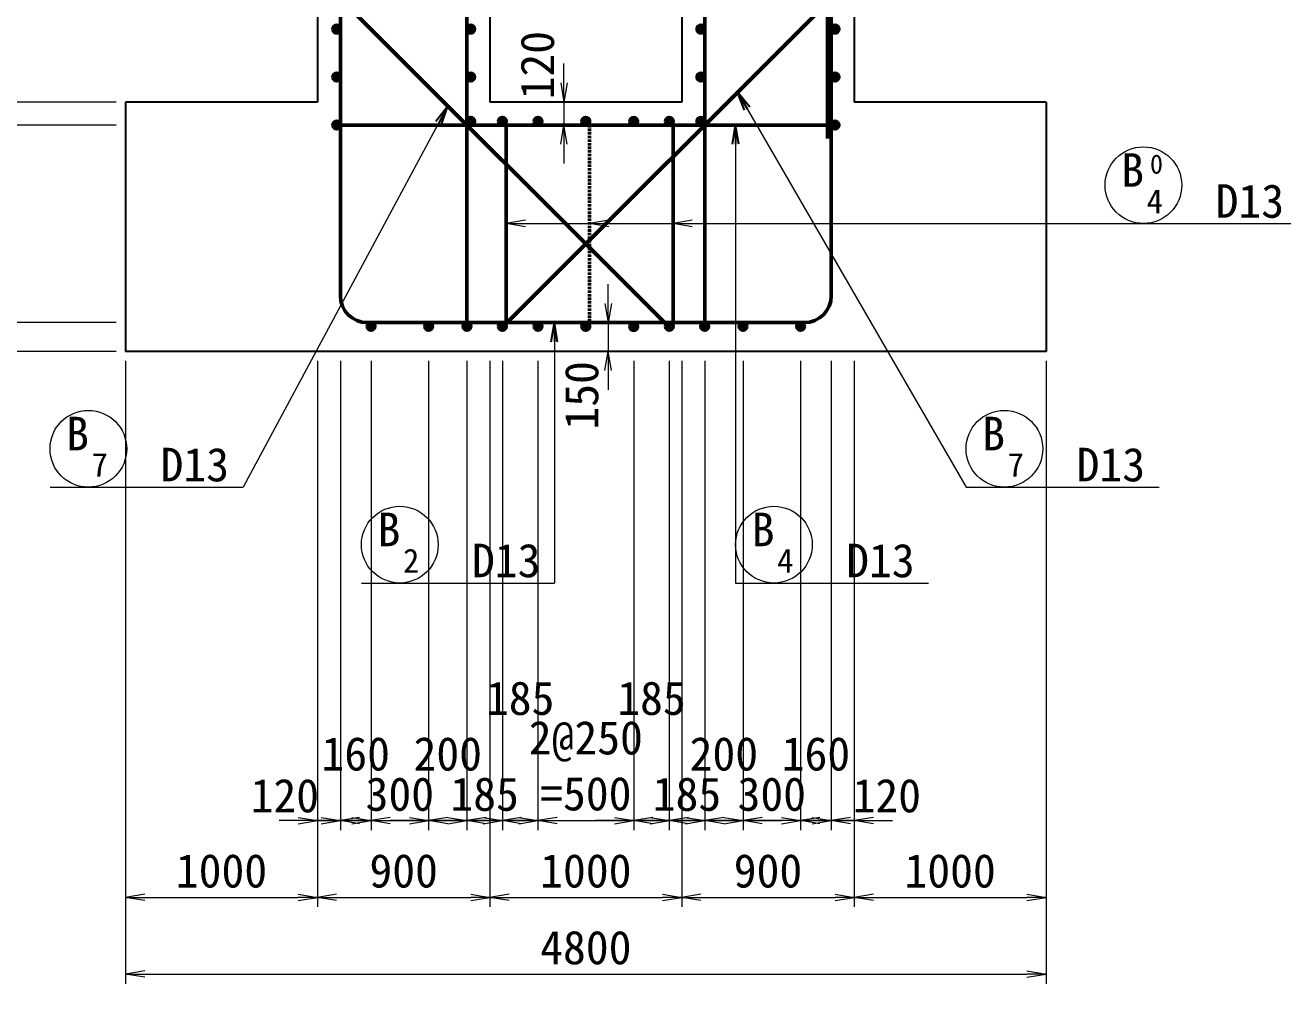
# Model space of a CAD drawing. Header units: millimetres. Extents: x 169470 to 758170, y -17820 to 11880.
# Drawn here: x 174920 to 181519, y -4001 to 996 of the extents above; entities that cross this region are included whole.
import ezdxf
from ezdxf.enums import TextEntityAlignment as Align

# ---------------------------------------------------------------- set-up
doc = ezdxf.new("R2010")
doc.units = ezdxf.units.MM
doc.header["$LTSCALE"] = 50
doc.header["$PDSIZE"] = 300
doc.linetypes.add('DASHED2', pattern=[0.375, 0.25, -0.125])
doc.layers.get('Defpoints').update_dxf_attribs({"color": 151})
for name, color, linetype, lineweight in [('D-STR', 1, 'Continuous', 25), ('D-STR-DIM', 7, 'Continuous', 13), ('D-STR-HTXT', 7, 'Continuous', 13), ('D-STR-STR1', 2, 'Continuous', 50), ('D-STR-STR2', 6, 'Continuous', 50), ('D-STR-STR3', 4, 'Continuous', 50), ('D-STR-STR4', 1, 'Continuous', 50), ('D-STR-TXT', 7, 'Continuous', 13)]:
    doc.layers.add(name, color=color, linetype=linetype, lineweight=lineweight)
doc.styles.add('YOKO_GOTHIC', font='MS Gothic.ttf')
doc.dimstyles.new('S50', dxfattribs={"dimscale": 50, "dimtxt": 3.5, "dimasz": 2, "dimexe": 1, "dimexo": 1, "dimgap": 1, "dimtad": 1, "dimdec": 0, "dimzin": 1, "dimdsep": 46, "dimtxsty": 'YOKO_GOTHIC', "dimblk": 'OPEN', "dimcen": 0, "dimclrd": 256, "dimclre": 256, "dimclrt": 256, "dimaunit": 1, "dimadec": 3, "dimazin": 0, "dimtfac": 1, "dimtdec": 0, "dimtix": 1, "dimtmove": 2, "dimatfit": 3, "dimldrblk": 'OPEN', "dimfxl": 1, "dimlwd": -1, "dimlwe": -1, "dimarcsym": 2})

# ---------------------------------------------------------------- blocks, each defined once
blk = doc.blocks.new('0930-1')
at = {"layer": 'D-STR-STR2'}
for radius in [20, 10]:
    blk.add_circle((1654010.5, -311924.3), radius, dxfattribs=at)
blk = doc.blocks.new('_Open')
at = {"color": 0, "linetype": 'ByBlock', "lineweight": -2}
for p, q in [((-1, 0.167), (0, 0)), ((-1, -0.167), (0, 0)), ((0, 0), (-1, 0))]:
    blk.add_line(p, q, dxfattribs=at)
blk = doc.blocks.new('*D3809')
at = {"layer": 'D-STR-DIM', "transparency": 16777216}
for p, q in [((176393.2, 3196.1), (172593.2, 3196.1)), ((172643.2, 3096.1), (172643.2, -603.9)), ((175393.2, -703.9), (172593.2, -703.9))]:
    blk.add_line(p, q, dxfattribs=at)
at = {"layer": 'Defpoints', "color": 0, "transparency": 16777216}
for p in [(176443.2, 3196.1), (172643.2, -703.9), (175443.2, -703.9)]:
    blk.add_point(p, dxfattribs=at)
at = {"layer": 'D-STR-DIM', "transparency": 16777216, "xscale": 100, "yscale": 100, "zscale": 100}
for p, rotation in [((172643.2, 3196.1), 90), ((172643.2, -703.9), 270)]:
    blk.add_blockref('_Open', p, dxfattribs=dict(at, rotation=rotation))
at = {"layer": 'D-STR-DIM', "transparency": 16777216, "insert": (172505.7, 1246.1), "char_height": 175, "attachment_point": 5, "rotation": 90, "style": 'YOKO_GOTHIC'}
blk.add_mtext('3900', dxfattribs=at)
blk = doc.blocks.new('*D3810')
at = {"layer": 'D-STR-DIM', "transparency": 16777216}
for p, q in [((176393.2, 2596.1), (172993.2, 2596.1)), ((173043.2, 2496.1), (173043.2, 696.1)), ((175393.2, 596.1), (172993.2, 596.1))]:
    blk.add_line(p, q, dxfattribs=at)
at = {"layer": 'Defpoints', "color": 0, "transparency": 16777216}
for p in [(176443.2, 2596.1), (173043.2, 596.1), (175443.2, 596.1)]:
    blk.add_point(p, dxfattribs=at)
at = {"layer": 'D-STR-DIM', "transparency": 16777216, "xscale": 100, "yscale": 100, "zscale": 100}
for p, rotation in [((173043.2, 2596.1), 90), ((173043.2, 596.1), 270)]:
    blk.add_blockref('_Open', p, dxfattribs=dict(at, rotation=rotation))
at = {"layer": 'D-STR-DIM', "transparency": 16777216, "insert": (172905.7, 1596.1), "char_height": 175, "attachment_point": 5, "rotation": 90, "style": 'YOKO_GOTHIC'}
blk.add_mtext('2000', dxfattribs=at)
blk = doc.blocks.new('*D3812')
at = {"layer": 'D-STR-DIM', "transparency": 16777216}
for p, q in [((175393.2, 596.1), (172993.2, 596.1)), ((173043.2, 496.1), (173043.2, -603.9)), ((175393.2, -703.9), (172993.2, -703.9))]:
    blk.add_line(p, q, dxfattribs=at)
at = {"layer": 'Defpoints', "color": 0, "transparency": 16777216}
for p in [(175443.2, 596.1), (173043.2, -703.9), (175443.2, -703.9)]:
    blk.add_point(p, dxfattribs=at)
at = {"layer": 'D-STR-DIM', "transparency": 16777216, "xscale": 100, "yscale": 100, "zscale": 100}
for p, rotation in [((173043.2, 596.1), 90), ((173043.2, -703.9), 270)]:
    blk.add_blockref('_Open', p, dxfattribs=dict(at, rotation=rotation))
at = {"layer": 'D-STR-DIM', "transparency": 16777216, "insert": (172905.7, -53.9), "char_height": 175, "attachment_point": 5, "rotation": 90, "style": 'YOKO_GOTHIC'}
blk.add_mtext('1300', dxfattribs=at)
blk = doc.blocks.new('*D3813')
at = {"layer": 'D-STR-DIM', "transparency": 16777216}
for p, q in [((173443.2, -453.9), (173443.2, -353.9)), ((175393.2, -553.9), (173393.2, -553.9)), ((173443.2, -703.9), (173443.2, -553.9)), ((175393.2, -703.9), (173393.2, -703.9)), ((173443.2, -803.9), (173443.2, -903.9))]:
    blk.add_line(p, q, dxfattribs=at)
at = {"layer": 'Defpoints', "color": 0, "transparency": 16777216}
for p in [(173443.2, -553.9), (175443.2, -553.9), (175443.2, -703.9)]:
    blk.add_point(p, dxfattribs=at)
at = {"layer": 'D-STR-DIM', "transparency": 16777216, "xscale": 100, "yscale": 100, "zscale": 100}
for p, rotation in [((173443.2, -553.9), 270), ((173443.2, -703.9), 90)]:
    blk.add_blockref('_Open', p, dxfattribs=dict(at, rotation=rotation))
at = {"layer": 'D-STR-DIM', "transparency": 16777216, "insert": (173305.7, -628.9), "char_height": 175, "attachment_point": 5, "rotation": 90, "style": 'YOKO_GOTHIC'}
blk.add_mtext('150', dxfattribs=at)
blk = doc.blocks.new('*D3814')
at = {"layer": 'D-STR-DIM', "transparency": 16777216}
for p, q in [((175393.2, 476.1), (173393.2, 476.1)), ((173443.2, -453.9), (173443.2, 376.1)), ((175393.2, -553.9), (173393.2, -553.9))]:
    blk.add_line(p, q, dxfattribs=at)
at = {"layer": 'Defpoints', "color": 0, "transparency": 16777216}
for p in [(173443.2, 476.1), (175443.2, 476.1), (175443.2, -553.9)]:
    blk.add_point(p, dxfattribs=at)
at = {"layer": 'D-STR-DIM', "transparency": 16777216, "xscale": 100, "yscale": 100, "zscale": 100}
for p, rotation in [((173443.2, 476.1), 90), ((173443.2, -553.9), 270)]:
    blk.add_blockref('_Open', p, dxfattribs=dict(at, rotation=rotation))
at = {"layer": 'D-STR-DIM', "transparency": 16777216, "insert": (173305.7, -38.9), "char_height": 175, "attachment_point": 5, "rotation": 90, "style": 'YOKO_GOTHIC'}
blk.add_mtext('1030', dxfattribs=at)
blk = doc.blocks.new('*D3815')
at = {"layer": 'D-STR-DIM', "transparency": 16777216}
for p, q in [((176393.2, 2476.1), (173393.2, 2476.1)), ((173443.2, 576.1), (173443.2, 2376.1)), ((175393.2, 476.1), (173393.2, 476.1))]:
    blk.add_line(p, q, dxfattribs=at)
at = {"layer": 'Defpoints', "color": 0, "transparency": 16777216}
for p in [(173443.2, 2476.1), (176443.2, 2476.1), (175443.2, 476.1)]:
    blk.add_point(p, dxfattribs=at)
at = {"layer": 'D-STR-DIM', "transparency": 16777216, "xscale": 100, "yscale": 100, "zscale": 100}
for p, rotation in [((173443.2, 2476.1), 90), ((173443.2, 476.1), 270)]:
    blk.add_blockref('_Open', p, dxfattribs=dict(at, rotation=rotation))
at = {"layer": 'D-STR-DIM', "transparency": 16777216, "insert": (173296.3, 1476.1), "char_height": 175, "attachment_point": 5, "rotation": 90, "style": 'YOKO_GOTHIC'}
blk.add_mtext('8@250=2000', dxfattribs=at)
blk = doc.blocks.new('*D4573')
at = {"layer": 'D-STR-DIM', "transparency": 16777216}
for p, q in [((177728.8, 696.1), (177728.8, 796.1)), ((177728.8, 596.1), (177728.8, 476.1)), ((177728.8, 376.1), (177728.8, 276.1))]:
    blk.add_line(p, q, dxfattribs=at)
at = {"layer": 'Defpoints', "color": 0, "transparency": 16777216}
for p in [(177728.8, 596.1), (177728.8, 476.1), (177728.8, 476.1)]:
    blk.add_point(p, dxfattribs=at)
at = {"layer": 'D-STR-DIM', "transparency": 16777216, "xscale": 100, "yscale": 100, "zscale": 100}
for p, rotation in [((177728.8, 596.1), 270), ((177728.8, 476.1), 90)]:
    blk.add_blockref('_Open', p, dxfattribs=dict(at, rotation=rotation))
at = {"layer": 'D-STR-DIM', "transparency": 16777216, "insert": (177591.3, 788), "char_height": 175, "attachment_point": 5, "rotation": 90, "style": 'YOKO_GOTHIC'}
blk.add_mtext('120', dxfattribs=at)
blk = doc.blocks.new('*D3820')
at = {"layer": 'D-STR-DIM', "transparency": 16777216}
for p, q in [((177959.7, -453.9), (177959.7, -353.9)), ((177959.7, -553.9), (177959.7, -703.9)), ((177959.7, -803.9), (177959.7, -903.9))]:
    blk.add_line(p, q, dxfattribs=at)
at = {"layer": 'Defpoints', "color": 0, "transparency": 16777216}
for p in [(177959.7, -553.9), (177959.7, -703.9), (177959.7, -703.9)]:
    blk.add_point(p, dxfattribs=at)
at = {"layer": 'D-STR-DIM', "transparency": 16777216, "xscale": 100, "yscale": 100, "zscale": 100}
for p, rotation in [((177959.7, -553.9), 270), ((177959.7, -703.9), 90)]:
    blk.add_blockref('_Open', p, dxfattribs=dict(at, rotation=rotation))
at = {"layer": 'D-STR-DIM', "transparency": 16777216, "insert": (177822.2, -933.5), "char_height": 175, "attachment_point": 5, "rotation": 90, "style": 'YOKO_GOTHIC'}
blk.add_mtext('150', dxfattribs=at)
blk = doc.blocks.new('*D3744')
at = {"layer": 'D-STR-DIM', "transparency": 16777216}
for p, q in [((175443.2, -753.9), (175443.2, -4001.1)), ((180243.2, -753.9), (180243.2, -4001.1)), ((175543.2, -3951.1), (180143.2, -3951.1))]:
    blk.add_line(p, q, dxfattribs=at)
at = {"layer": 'Defpoints', "color": 0, "transparency": 16777216}
for p in [(175443.2, -703.9), (180243.2, -703.9), (180243.2, -3951.1)]:
    blk.add_point(p, dxfattribs=at)
at = {"layer": 'D-STR-DIM', "transparency": 16777216, "xscale": 100, "yscale": 100, "zscale": 100, "rotation": 180}
blk.add_blockref('_Open', (175443.2, -3951.1), dxfattribs=at)
at = {"layer": 'D-STR-DIM', "transparency": 16777216, "xscale": 100, "yscale": 100, "zscale": 100}
blk.add_blockref('_Open', (180243.2, -3951.1), dxfattribs=at)
at = {"layer": 'D-STR-DIM', "transparency": 16777216, "insert": (177843.2, -3813.6), "char_height": 175, "attachment_point": 5, "style": 'YOKO_GOTHIC'}
blk.add_mtext('4800', dxfattribs=at)
blk = doc.blocks.new('*D3760')
at = {"layer": 'D-STR-DIM', "transparency": 16777216}
for p, q in [((175443.2, -753.9), (175443.2, -3601.1)), ((176443.2, -753.9), (176443.2, -3601.1)), ((175543.2, -3551.1), (176343.2, -3551.1))]:
    blk.add_line(p, q, dxfattribs=at)
at = {"layer": 'Defpoints', "color": 0, "transparency": 16777216}
for p in [(175443.2, -703.9), (176443.2, -703.9), (176443.2, -3551.1)]:
    blk.add_point(p, dxfattribs=at)
at = {"layer": 'D-STR-DIM', "transparency": 16777216, "xscale": 100, "yscale": 100, "zscale": 100, "rotation": 180}
blk.add_blockref('_Open', (175443.2, -3551.1), dxfattribs=at)
at = {"layer": 'D-STR-DIM', "transparency": 16777216, "xscale": 100, "yscale": 100, "zscale": 100}
blk.add_blockref('_Open', (176443.2, -3551.1), dxfattribs=at)
at = {"layer": 'D-STR-DIM', "transparency": 16777216, "insert": (175943.2, -3413.6), "char_height": 175, "attachment_point": 5, "style": 'YOKO_GOTHIC'}
blk.add_mtext('1000', dxfattribs=at)
blk = doc.blocks.new('*D3761')
at = {"layer": 'D-STR-DIM', "transparency": 16777216}
for p, q in [((176443.2, -753.9), (176443.2, -3601.1)), ((177343.2, -753.9), (177343.2, -3601.1)), ((176543.2, -3551.1), (177243.2, -3551.1))]:
    blk.add_line(p, q, dxfattribs=at)
at = {"layer": 'Defpoints', "color": 0, "transparency": 16777216}
for p in [(176443.2, -703.9), (177343.2, -703.9), (177343.2, -3551.1)]:
    blk.add_point(p, dxfattribs=at)
at = {"layer": 'D-STR-DIM', "transparency": 16777216, "xscale": 100, "yscale": 100, "zscale": 100, "rotation": 180}
blk.add_blockref('_Open', (176443.2, -3551.1), dxfattribs=at)
at = {"layer": 'D-STR-DIM', "transparency": 16777216, "xscale": 100, "yscale": 100, "zscale": 100}
blk.add_blockref('_Open', (177343.2, -3551.1), dxfattribs=at)
at = {"layer": 'D-STR-DIM', "transparency": 16777216, "insert": (176893.2, -3413.6), "char_height": 175, "attachment_point": 5, "style": 'YOKO_GOTHIC'}
blk.add_mtext('900', dxfattribs=at)
blk = doc.blocks.new('*D3762')
at = {"layer": 'D-STR-DIM', "transparency": 16777216}
for p, q in [((177343.2, -753.9), (177343.2, -3601.1)), ((178343.2, -753.9), (178343.2, -3601.1)), ((177443.2, -3551.1), (178243.2, -3551.1))]:
    blk.add_line(p, q, dxfattribs=at)
at = {"layer": 'Defpoints', "color": 0, "transparency": 16777216}
for p in [(177343.2, -703.9), (178343.2, -703.9), (178343.2, -3551.1)]:
    blk.add_point(p, dxfattribs=at)
at = {"layer": 'D-STR-DIM', "transparency": 16777216, "xscale": 100, "yscale": 100, "zscale": 100, "rotation": 180}
blk.add_blockref('_Open', (177343.2, -3551.1), dxfattribs=at)
at = {"layer": 'D-STR-DIM', "transparency": 16777216, "xscale": 100, "yscale": 100, "zscale": 100}
blk.add_blockref('_Open', (178343.2, -3551.1), dxfattribs=at)
at = {"layer": 'D-STR-DIM', "transparency": 16777216, "insert": (177843.2, -3413.6), "char_height": 175, "attachment_point": 5, "style": 'YOKO_GOTHIC'}
blk.add_mtext('1000', dxfattribs=at)
blk = doc.blocks.new('*D3763')
at = {"layer": 'D-STR-DIM', "transparency": 16777216}
for p, q in [((178343.2, -753.9), (178343.2, -3601.1)), ((179243.2, -753.9), (179243.2, -3601.1)), ((178443.2, -3551.1), (179143.2, -3551.1))]:
    blk.add_line(p, q, dxfattribs=at)
at = {"layer": 'Defpoints', "color": 0, "transparency": 16777216}
for p in [(178343.2, -703.9), (179243.2, -703.9), (179243.2, -3551.1)]:
    blk.add_point(p, dxfattribs=at)
at = {"layer": 'D-STR-DIM', "transparency": 16777216, "xscale": 100, "yscale": 100, "zscale": 100, "rotation": 180}
blk.add_blockref('_Open', (178343.2, -3551.1), dxfattribs=at)
at = {"layer": 'D-STR-DIM', "transparency": 16777216, "xscale": 100, "yscale": 100, "zscale": 100}
blk.add_blockref('_Open', (179243.2, -3551.1), dxfattribs=at)
at = {"layer": 'D-STR-DIM', "transparency": 16777216, "insert": (178793.2, -3413.6), "char_height": 175, "attachment_point": 5, "style": 'YOKO_GOTHIC'}
blk.add_mtext('900', dxfattribs=at)
blk = doc.blocks.new('*D3764')
at = {"layer": 'D-STR-DIM', "transparency": 16777216}
for p, q in [((179243.2, -753.9), (179243.2, -3601.1)), ((180243.2, -753.9), (180243.2, -3601.1)), ((179343.2, -3551.1), (180143.2, -3551.1))]:
    blk.add_line(p, q, dxfattribs=at)
at = {"layer": 'Defpoints', "color": 0, "transparency": 16777216}
for p in [(179243.2, -703.9), (180243.2, -703.9), (180243.2, -3551.1)]:
    blk.add_point(p, dxfattribs=at)
at = {"layer": 'D-STR-DIM', "transparency": 16777216, "xscale": 100, "yscale": 100, "zscale": 100, "rotation": 180}
blk.add_blockref('_Open', (179243.2, -3551.1), dxfattribs=at)
at = {"layer": 'D-STR-DIM', "transparency": 16777216, "xscale": 100, "yscale": 100, "zscale": 100}
blk.add_blockref('_Open', (180243.2, -3551.1), dxfattribs=at)
at = {"layer": 'D-STR-DIM', "transparency": 16777216, "insert": (179743.2, -3413.6), "char_height": 175, "attachment_point": 5, "style": 'YOKO_GOTHIC'}
blk.add_mtext('1000', dxfattribs=at)
blk = doc.blocks.new('*D3765')
at = {"layer": 'D-STR-DIM', "transparency": 16777216}
for p, q in [((176443.2, -753.9), (176443.2, -3201.1)), ((176563.2, -753.9), (176563.2, -3201.1)), ((176343.2, -3151.1), (176243.2, -3151.1)), ((176443.2, -3151.1), (176563.2, -3151.1)), ((176663.2, -3151.1), (176763.2, -3151.1))]:
    blk.add_line(p, q, dxfattribs=at)
at = {"layer": 'Defpoints', "color": 0, "transparency": 16777216}
for p in [(176443.2, -703.9), (176563.2, -703.9), (176563.2, -3151.1)]:
    blk.add_point(p, dxfattribs=at)
at = {"layer": 'D-STR-DIM', "transparency": 16777216, "xscale": 100, "yscale": 100, "zscale": 100}
blk.add_blockref('_Open', (176443.2, -3151.1), dxfattribs=at)
at = {"layer": 'D-STR-DIM', "transparency": 16777216, "xscale": 100, "yscale": 100, "zscale": 100, "rotation": 180}
blk.add_blockref('_Open', (176563.2, -3151.1), dxfattribs=at)
at = {"layer": 'D-STR-DIM', "transparency": 16777216, "insert": (176273.5, -3021.6), "char_height": 175, "attachment_point": 5, "style": 'YOKO_GOTHIC'}
blk.add_mtext('120', dxfattribs=at)
blk = doc.blocks.new('*D3766')
at = {"layer": 'D-STR-DIM', "transparency": 16777216}
for p, q in [((176563.2, -753.9), (176563.2, -3201.1)), ((176723.2, -753.9), (176723.2, -3201.1)), ((176463.2, -3151.1), (176363.2, -3151.1)), ((176563.2, -3151.1), (176723.2, -3151.1)), ((176823.2, -3151.1), (176923.2, -3151.1))]:
    blk.add_line(p, q, dxfattribs=at)
at = {"layer": 'Defpoints', "color": 0, "transparency": 16777216}
for p in [(176563.2, -703.9), (176723.2, -703.9), (176723.2, -3151.1)]:
    blk.add_point(p, dxfattribs=at)
at = {"layer": 'D-STR-DIM', "transparency": 16777216, "xscale": 100, "yscale": 100, "zscale": 100}
blk.add_blockref('_Open', (176563.2, -3151.1), dxfattribs=at)
at = {"layer": 'D-STR-DIM', "transparency": 16777216, "xscale": 100, "yscale": 100, "zscale": 100, "rotation": 180}
blk.add_blockref('_Open', (176723.2, -3151.1), dxfattribs=at)
at = {"layer": 'D-STR-DIM', "transparency": 16777216, "insert": (176643.2, -2803.6), "char_height": 175, "attachment_point": 5, "style": 'YOKO_GOTHIC'}
blk.add_mtext('160', dxfattribs=at)
blk = doc.blocks.new('*D3767')
at = {"layer": 'D-STR-DIM', "transparency": 16777216}
for p, q in [((176723.2, -753.9), (176723.2, -3201.1)), ((177023.2, -753.9), (177023.2, -3201.1)), ((176623.2, -3151.1), (176523.2, -3151.1)), ((176723.2, -3151.1), (177023.2, -3151.1)), ((177123.2, -3151.1), (177223.2, -3151.1))]:
    blk.add_line(p, q, dxfattribs=at)
at = {"layer": 'Defpoints', "color": 0, "transparency": 16777216}
for p in [(176723.2, -703.9), (177023.2, -703.9), (177023.2, -3151.1)]:
    blk.add_point(p, dxfattribs=at)
at = {"layer": 'D-STR-DIM', "transparency": 16777216, "xscale": 100, "yscale": 100, "zscale": 100}
blk.add_blockref('_Open', (176723.2, -3151.1), dxfattribs=at)
at = {"layer": 'D-STR-DIM', "transparency": 16777216, "xscale": 100, "yscale": 100, "zscale": 100, "rotation": 180}
blk.add_blockref('_Open', (177023.2, -3151.1), dxfattribs=at)
at = {"layer": 'D-STR-DIM', "transparency": 16777216, "insert": (176873.2, -3013.6), "char_height": 175, "attachment_point": 5, "style": 'YOKO_GOTHIC'}
blk.add_mtext('300', dxfattribs=at)
blk = doc.blocks.new('*D3768')
at = {"layer": 'D-STR-DIM', "transparency": 16777216}
for p, q in [((177408.2, -753.9), (177408.2, -3201.1)), ((177593.2, -753.9), (177593.2, -3201.1)), ((177308.2, -3151.1), (177208.2, -3151.1)), ((177408.2, -3151.1), (177593.2, -3151.1)), ((177693.2, -3151.1), (177793.2, -3151.1))]:
    blk.add_line(p, q, dxfattribs=at)
at = {"layer": 'Defpoints', "color": 0, "transparency": 16777216}
for p in [(177408.2, -703.9), (177593.2, -703.9), (177593.2, -3151.1)]:
    blk.add_point(p, dxfattribs=at)
at = {"layer": 'D-STR-DIM', "transparency": 16777216, "xscale": 100, "yscale": 100, "zscale": 100}
blk.add_blockref('_Open', (177408.2, -3151.1), dxfattribs=at)
at = {"layer": 'D-STR-DIM', "transparency": 16777216, "xscale": 100, "yscale": 100, "zscale": 100, "rotation": 180}
blk.add_blockref('_Open', (177593.2, -3151.1), dxfattribs=at)
at = {"layer": 'D-STR-DIM', "transparency": 16777216, "insert": (177500.7, -2513.6), "char_height": 175, "attachment_point": 5, "style": 'YOKO_GOTHIC'}
blk.add_mtext('185', dxfattribs=at)
blk = doc.blocks.new('*D3769')
at = {"layer": 'D-STR-DIM', "transparency": 16777216}
for p, q in [((177593.2, -753.9), (177593.2, -3201.1)), ((178093.2, -753.9), (178093.2, -3201.1)), ((177493.2, -3151.1), (177393.2, -3151.1)), ((177593.2, -3151.1), (178093.2, -3151.1)), ((178193.2, -3151.1), (178293.2, -3151.1))]:
    blk.add_line(p, q, dxfattribs=at)
at = {"layer": 'Defpoints', "color": 0, "transparency": 16777216}
for p in [(177593.2, -703.9), (178093.2, -703.9), (178093.2, -3151.1)]:
    blk.add_point(p, dxfattribs=at)
at = {"layer": 'D-STR-DIM', "transparency": 16777216, "xscale": 100, "yscale": 100, "zscale": 100}
blk.add_blockref('_Open', (177593.2, -3151.1), dxfattribs=at)
at = {"layer": 'D-STR-DIM', "transparency": 16777216, "xscale": 100, "yscale": 100, "zscale": 100, "rotation": 180}
blk.add_blockref('_Open', (178093.2, -3151.1), dxfattribs=at)
at = {"layer": 'D-STR-DIM', "transparency": 16777216, "insert": (177843.2, -2865.6), "char_height": 175, "attachment_point": 5, "style": 'YOKO_GOTHIC'}
blk.add_mtext('2@250\\P=500', dxfattribs=at)
blk = doc.blocks.new('*D3770')
at = {"layer": 'D-STR-DIM', "transparency": 16777216}
for p, q in [((177223.2, -753.9), (177223.2, -3201.1)), ((177408.2, -753.9), (177408.2, -3201.1)), ((177123.2, -3151.1), (177023.2, -3151.1)), ((177223.2, -3151.1), (177408.2, -3151.1)), ((177508.2, -3151.1), (177608.2, -3151.1))]:
    blk.add_line(p, q, dxfattribs=at)
at = {"layer": 'Defpoints', "color": 0, "transparency": 16777216}
for p in [(177223.2, -703.9), (177408.2, -703.9), (177408.2, -3151.1)]:
    blk.add_point(p, dxfattribs=at)
at = {"layer": 'D-STR-DIM', "transparency": 16777216, "xscale": 100, "yscale": 100, "zscale": 100}
blk.add_blockref('_Open', (177223.2, -3151.1), dxfattribs=at)
at = {"layer": 'D-STR-DIM', "transparency": 16777216, "xscale": 100, "yscale": 100, "zscale": 100, "rotation": 180}
blk.add_blockref('_Open', (177408.2, -3151.1), dxfattribs=at)
at = {"layer": 'D-STR-DIM', "transparency": 16777216, "insert": (177315.7, -3013.6), "char_height": 175, "attachment_point": 5, "style": 'YOKO_GOTHIC'}
blk.add_mtext('185', dxfattribs=at)
blk = doc.blocks.new('*D3788')
at = {"layer": 'D-STR-DIM', "transparency": 16777216}
for p, q in [((177023.2, -753.9), (177023.2, -3201.1)), ((177223.2, -753.9), (177223.2, -3201.1)), ((176923.2, -3151.1), (176823.2, -3151.1)), ((177023.2, -3151.1), (177223.2, -3151.1)), ((177323.2, -3151.1), (177423.2, -3151.1))]:
    blk.add_line(p, q, dxfattribs=at)
at = {"layer": 'Defpoints', "color": 0, "transparency": 16777216}
for p in [(177023.2, -703.9), (177223.2, -703.9), (177223.2, -3151.1)]:
    blk.add_point(p, dxfattribs=at)
at = {"layer": 'D-STR-DIM', "transparency": 16777216, "xscale": 100, "yscale": 100, "zscale": 100}
blk.add_blockref('_Open', (177023.2, -3151.1), dxfattribs=at)
at = {"layer": 'D-STR-DIM', "transparency": 16777216, "xscale": 100, "yscale": 100, "zscale": 100, "rotation": 180}
blk.add_blockref('_Open', (177223.2, -3151.1), dxfattribs=at)
at = {"layer": 'D-STR-DIM', "transparency": 16777216, "insert": (177123.2, -2803.6), "char_height": 175, "attachment_point": 5, "style": 'YOKO_GOTHIC'}
blk.add_mtext('200', dxfattribs=at)
blk = doc.blocks.new('*D3789')
at = {"layer": 'D-STR-DIM', "transparency": 16777216}
for p, q in [((179123.2, -753.9), (179123.2, -3201.1)), ((179243.2, -753.9), (179243.2, -3201.1)), ((179023.2, -3151.1), (178923.2, -3151.1)), ((179243.2, -3151.1), (179123.2, -3151.1)), ((179343.2, -3151.1), (179443.2, -3151.1))]:
    blk.add_line(p, q, dxfattribs=at)
at = {"layer": 'Defpoints', "color": 0, "transparency": 16777216}
for p in [(179123.2, -703.9), (179243.2, -703.9), (179123.2, -3151.1)]:
    blk.add_point(p, dxfattribs=at)
at = {"layer": 'D-STR-DIM', "transparency": 16777216, "xscale": 100, "yscale": 100, "zscale": 100}
blk.add_blockref('_Open', (179123.2, -3151.1), dxfattribs=at)
at = {"layer": 'D-STR-DIM', "transparency": 16777216, "xscale": 100, "yscale": 100, "zscale": 100, "rotation": 180}
blk.add_blockref('_Open', (179243.2, -3151.1), dxfattribs=at)
at = {"layer": 'D-STR-DIM', "transparency": 16777216, "insert": (179412.8, -3021.6), "char_height": 175, "attachment_point": 5, "style": 'YOKO_GOTHIC'}
blk.add_mtext('120', dxfattribs=at)
blk = doc.blocks.new('*D3790')
at = {"layer": 'D-STR-DIM', "transparency": 16777216}
for p, q in [((178963.2, -753.9), (178963.2, -3201.1)), ((179123.2, -753.9), (179123.2, -3201.1)), ((178863.2, -3151.1), (178763.2, -3151.1)), ((179123.2, -3151.1), (178963.2, -3151.1)), ((179223.2, -3151.1), (179323.2, -3151.1))]:
    blk.add_line(p, q, dxfattribs=at)
at = {"layer": 'Defpoints', "color": 0, "transparency": 16777216}
for p in [(178963.2, -703.9), (179123.2, -703.9), (178963.2, -3151.1)]:
    blk.add_point(p, dxfattribs=at)
at = {"layer": 'D-STR-DIM', "transparency": 16777216, "xscale": 100, "yscale": 100, "zscale": 100}
blk.add_blockref('_Open', (178963.2, -3151.1), dxfattribs=at)
at = {"layer": 'D-STR-DIM', "transparency": 16777216, "xscale": 100, "yscale": 100, "zscale": 100, "rotation": 180}
blk.add_blockref('_Open', (179123.2, -3151.1), dxfattribs=at)
at = {"layer": 'D-STR-DIM', "transparency": 16777216, "insert": (179043.2, -2803.6), "char_height": 175, "attachment_point": 5, "style": 'YOKO_GOTHIC'}
blk.add_mtext('160', dxfattribs=at)
blk = doc.blocks.new('*D3791')
at = {"layer": 'D-STR-DIM', "transparency": 16777216}
for p, q in [((178663.2, -753.9), (178663.2, -3201.1)), ((178963.2, -753.9), (178963.2, -3201.1)), ((178563.2, -3151.1), (178463.2, -3151.1)), ((178963.2, -3151.1), (178663.2, -3151.1)), ((179063.2, -3151.1), (179163.2, -3151.1))]:
    blk.add_line(p, q, dxfattribs=at)
at = {"layer": 'Defpoints', "color": 0, "transparency": 16777216}
for p in [(178663.2, -703.9), (178963.2, -703.9), (178663.2, -3151.1)]:
    blk.add_point(p, dxfattribs=at)
at = {"layer": 'D-STR-DIM', "transparency": 16777216, "xscale": 100, "yscale": 100, "zscale": 100}
blk.add_blockref('_Open', (178663.2, -3151.1), dxfattribs=at)
at = {"layer": 'D-STR-DIM', "transparency": 16777216, "xscale": 100, "yscale": 100, "zscale": 100, "rotation": 180}
blk.add_blockref('_Open', (178963.2, -3151.1), dxfattribs=at)
at = {"layer": 'D-STR-DIM', "transparency": 16777216, "insert": (178813.2, -3013.6), "char_height": 175, "attachment_point": 5, "style": 'YOKO_GOTHIC'}
blk.add_mtext('300', dxfattribs=at)
blk = doc.blocks.new('*D3792')
at = {"layer": 'D-STR-DIM', "transparency": 16777216}
for p, q in [((178093.2, -753.9), (178093.2, -3201.1)), ((178278.2, -753.9), (178278.2, -3201.1)), ((177993.2, -3151.1), (177893.2, -3151.1)), ((178278.2, -3151.1), (178093.2, -3151.1)), ((178378.2, -3151.1), (178478.2, -3151.1))]:
    blk.add_line(p, q, dxfattribs=at)
at = {"layer": 'Defpoints', "color": 0, "transparency": 16777216}
for p in [(178093.2, -703.9), (178278.2, -703.9), (178093.2, -3151.1)]:
    blk.add_point(p, dxfattribs=at)
at = {"layer": 'D-STR-DIM', "transparency": 16777216, "xscale": 100, "yscale": 100, "zscale": 100}
blk.add_blockref('_Open', (178093.2, -3151.1), dxfattribs=at)
at = {"layer": 'D-STR-DIM', "transparency": 16777216, "xscale": 100, "yscale": 100, "zscale": 100, "rotation": 180}
blk.add_blockref('_Open', (178278.2, -3151.1), dxfattribs=at)
at = {"layer": 'D-STR-DIM', "transparency": 16777216, "insert": (178185.7, -2513.6), "char_height": 175, "attachment_point": 5, "style": 'YOKO_GOTHIC'}
blk.add_mtext('185', dxfattribs=at)
blk = doc.blocks.new('*D3793')
at = {"layer": 'D-STR-DIM', "transparency": 16777216}
for p, q in [((178278.2, -753.9), (178278.2, -3201.1)), ((178463.2, -753.9), (178463.2, -3201.1)), ((178178.2, -3151.1), (178078.2, -3151.1)), ((178463.2, -3151.1), (178278.2, -3151.1)), ((178563.2, -3151.1), (178663.2, -3151.1))]:
    blk.add_line(p, q, dxfattribs=at)
at = {"layer": 'Defpoints', "color": 0, "transparency": 16777216}
for p in [(178278.2, -703.9), (178463.2, -703.9), (178278.2, -3151.1)]:
    blk.add_point(p, dxfattribs=at)
at = {"layer": 'D-STR-DIM', "transparency": 16777216, "xscale": 100, "yscale": 100, "zscale": 100}
blk.add_blockref('_Open', (178278.2, -3151.1), dxfattribs=at)
at = {"layer": 'D-STR-DIM', "transparency": 16777216, "xscale": 100, "yscale": 100, "zscale": 100, "rotation": 180}
blk.add_blockref('_Open', (178463.2, -3151.1), dxfattribs=at)
at = {"layer": 'D-STR-DIM', "transparency": 16777216, "insert": (178370.7, -3013.6), "char_height": 175, "attachment_point": 5, "style": 'YOKO_GOTHIC'}
blk.add_mtext('185', dxfattribs=at)
blk = doc.blocks.new('*D3794')
at = {"layer": 'D-STR-DIM', "transparency": 16777216}
for p, q in [((178463.2, -753.9), (178463.2, -3201.1)), ((178663.2, -753.9), (178663.2, -3201.1)), ((178363.2, -3151.1), (178263.2, -3151.1)), ((178663.2, -3151.1), (178463.2, -3151.1)), ((178763.2, -3151.1), (178863.2, -3151.1))]:
    blk.add_line(p, q, dxfattribs=at)
at = {"layer": 'Defpoints', "color": 0, "transparency": 16777216}
for p in [(178463.2, -703.9), (178663.2, -703.9), (178463.2, -3151.1)]:
    blk.add_point(p, dxfattribs=at)
at = {"layer": 'D-STR-DIM', "transparency": 16777216, "xscale": 100, "yscale": 100, "zscale": 100}
blk.add_blockref('_Open', (178463.2, -3151.1), dxfattribs=at)
at = {"layer": 'D-STR-DIM', "transparency": 16777216, "xscale": 100, "yscale": 100, "zscale": 100, "rotation": 180}
blk.add_blockref('_Open', (178663.2, -3151.1), dxfattribs=at)
at = {"layer": 'D-STR-DIM', "transparency": 16777216, "insert": (178563.2, -2803.6), "char_height": 175, "attachment_point": 5, "style": 'YOKO_GOTHIC'}
blk.add_mtext('200', dxfattribs=at)

msp = doc.modelspace()

# ---------------------------------------------------------------- linework, layer by layer
at = {"layer": 'D-STR'}
for p, q in [((176443.17, 3196.06), (176443.17, 596.06)), ((179243.17, 3196.06), (179243.17, 596.06)), ((177343.17, 2446.06), (177343.17, 596.06)), ((178343.17, 2446.06), (178343.17, 596.06)), ((176443.17, 596.06), (175443.17, 596.06)), ((175443.17, 596.06), (175443.17, -703.94)), ((178343.17, 596.06), (177343.17, 596.06)), ((180243.17, 596.06), (179243.17, 596.06)), ((180243.17, 596.06), (180243.17, -703.94)), ((180243.17, -703.94), (175443.17, -703.94))]:
    msp.add_line(p, q, dxfattribs=at)
at = {"layer": 'D-STR-HTXT'}
for p, q in [((177428.17, -37.47), (181519.29, -37.47)), ((175048.87, -1411.92), (176055.43, -1411.92)), ((179826.2, -1411.92), (180832.76, -1411.92)), ((176673.07, -1911.92), (177679.63, -1911.92)), ((178624.29, -1911.92), (179630.85, -1911.92))]:
    msp.add_line(p, q, dxfattribs=at)
at = {"layer": 'D-STR-HTXT', "color": 1}
msp.add_circle((180751.21, 162.53), 200, dxfattribs=at)
at = {"layer": 'D-STR-HTXT'}
for centre in [(175248.87, -1211.92), (180026.2, -1211.92), (176873.07, -1711.92), (178824.29, -1711.92)]:
    msp.add_circle(centre, 200, dxfattribs=at)
at = {"layer": 'D-STR-STR1'}
for p, q in [((177223.17, 3076.06), (177223.17, -553.94)), ((178463.17, 3076.06), (178463.17, -553.94)), ((176563.17, 2936.06), (176563.17, -413.94)), ((179123.17, 2936.06), (179123.17, -413.94)), ((176563.17, 1136.06), (178253.17, -553.94)), ((179123.17, 1136.06), (177433.17, -553.94)), ((179123.17, 476.06), (176563.17, 476.06)), ((178983.17, -553.94), (176703.17, -553.94))]:
    msp.add_line(p, q, dxfattribs=at)
for centre, start, end in [((176703.17, -413.94), 180, 270), ((178983.17, -413.94), 270, 0)]:
    msp.add_arc(centre, 140, start, end, dxfattribs=at)
at = {"layer": 'D-STR-STR2'}
for centre in [(177243.17, 496.06), (178443.17, 496.06), (177223.17, -573.94), (178463.17, -573.94)]:
    msp.add_circle(centre, 20, dxfattribs=at)
at = {"layer": 'D-STR-STR3'}
for p, q in [((177428.17, 476.06), (177428.17, -553.94)), ((178298.17, 476.06), (178298.17, -553.94))]:
    msp.add_line(p, q, dxfattribs=at)
at = {"layer": 'D-STR-STR3', "linetype": 'DASHED2'}
msp.add_line((177863.17, 476.06), (177863.17, -553.94), dxfattribs=at)
at = {"layer": 'D-STR-STR4'}
msp.add_line((179103.17, 405.06), (179103.17, 1061.06), dxfattribs=at)

# ---------------------------------------------------------------- block references
at = {"layer": 'D-STR-HTXT', "xscale": 100, "yscale": 100, "zscale": 100, "rotation": 180}
for p in [(177428.17, -37.47), (177863.17, -37.47), (178298.17, -37.47)]:
    msp.add_blockref('_Open', p, dxfattribs=at)
at = {"layer": 'D-STR-STR2', "xscale": -1, "rotation": 180}
for p in [(-1477467.31, -310948.24), (-1476767.32, -310948.24), (-1475567.31, -310948.24), (-1474867.32, -310948.24), (-1477467.31, -311198.24), (-1476767.32, -311198.24), (-1475567.31, -311198.24), (-1474867.32, -311198.24), (-1477467.31, -311448.24), (-1476767.31, -311428.24), (-1476602.31, -311428.24), (-1476417.31, -311428.24), (-1476167.31, -311428.24), (-1475917.31, -311428.97), (-1475732.31, -311428.24), (-1475567.31, -311428.24), (-1474867.31, -311448.24), (-1477287.31, -312498.24), (-1476987.31, -312498.24), (-1476787.31, -312498.24), (-1476602.31, -312498.24), (-1476417.31, -312498.24), (-1476167.31, -312498.24), (-1475917.31, -312498.97), (-1475732.31, -312498.24), (-1475547.31, -312498.24)]:
    msp.add_blockref('0930-1', p, dxfattribs=at)
at = {"layer": 'D-STR-STR2', "rotation": 180}
for p in [(1832673.65, -312498.24), (1832973.65, -312498.24)]:
    msp.add_blockref('0930-1', p, dxfattribs=at)

# ---------------------------------------------------------------- texts
at = {"layer": 'D-STR-TXT', "color": 1, "style": 'YOKO_GOTHIC'}
for s, height, p in [('B', 175, (180694.94, 154.21)), ('0', 100, (180819.33, 222.71)), ('4', 125, (180810.6, 16.41))]:
    msp.add_text(s, height=height, dxfattribs=at).set_placement(p, align=Align.CENTER)
msp.add_text('D13', height=175, dxfattribs=at).set_placement((181127.73, -7.47))
at = {"layer": 'D-STR-TXT', "style": 'YOKO_GOTHIC'}
for s, height, p in [('B', 175, (175192.6, -1220.24)), ('B', 175, (179969.92, -1220.24)), ('7', 125, (175308.26, -1358.04)), ('7', 125, (180085.58, -1358.04)), ('B', 175, (176816.79, -1720.24)), ('B', 175, (178768.01, -1720.24)), ('2', 125, (176932.45, -1858.04)), ('4', 125, (178883.67, -1858.04))]:
    msp.add_text(s, height=height, dxfattribs=at).set_placement(p, align=Align.CENTER)
for p in [(175625.39, -1381.92), (180402.72, -1381.92), (177249.59, -1881.92), (179200.81, -1881.92)]:
    msp.add_text('D13', height=175, dxfattribs=at).set_placement(p)

# ---------------------------------------------------------------- dimensions: what is measured, and where the dimension line sits
at = {"layer": 'D-STR-DIM'}
for base, p1, p2, angle, picture, middle in [((172643.17, -703.94), (176443.17, 3196.06), (175443.17, -703.94), 90, '*D3809', (172505.67, 1246.06)), ((173043.17, 596.06), (176443.17, 2596.06), (175443.17, 596.06), 90, '*D3810', (172905.67, 1596.06)), ((173043.17, -703.94), (175443.17, 596.06), (175443.17, -703.94), 90, '*D3812', (172905.67, -53.94)), ((173443.17, 476.06), (175443.17, -553.94), (175443.17, 476.06), 90, '*D3814', (173305.67, -38.94)), ((173443.17, -553.94), (175443.17, -703.94), (175443.17, -553.94), 90, '*D3813', (173305.67, -628.94)), ((178278.17, -3151.14), (178463.17, -703.94), (178278.17, -703.94), 180, '*D3793', (178370.67, -3013.64)), ((178663.17, -3151.14), (178963.17, -703.94), (178663.17, -703.94), 180, '*D3791', (178813.17, -3013.64))]:
    dim = msp.add_linear_dim(base=base, p1=p1, p2=p2, angle=angle, dimstyle='S50', dxfattribs=at)
    dim.commit()
    dim.dimension.update_dxf_attribs({"geometry": picture, "text_midpoint": middle})
dim = msp.add_linear_dim(base=(173443.17, 2476.06), p1=(175443.17, 476.06), p2=(176443.17, 2476.06), angle=90, text='8@250=<>', dimstyle='S50', dxfattribs=at)
dim.commit()
dim.dimension.update_dxf_attribs({"geometry": '*D3815', "text_midpoint": (173296.34, 1476.06)})
for base, p1, p2, angle, picture, middle in [((177728.8, 476.06), (177728.8, 596.06), (177728.8, 476.06), 90, '*D4573', (177591.3, 788.04)), ((177959.72, -703.94), (177959.72, -553.94), (177959.72, -703.94), 90, '*D3820', (177822.22, -933.47)), ((178093.17, -3151.14), (178278.17, -703.94), (178093.17, -703.94), 180, '*D3792', (178185.67, -2513.64)), ((178463.17, -3151.14), (178663.17, -703.94), (178463.17, -703.94), 180, '*D3794', (178563.17, -2803.64)), ((178963.17, -3151.14), (179123.17, -703.94), (178963.17, -703.94), 180, '*D3790', (179043.17, -2803.64)), ((179123.17, -3151.14), (179243.17, -703.94), (179123.17, -703.94), 180, '*D3789', (179412.79, -3021.65))]:
    dim = msp.add_linear_dim(base=base, p1=p1, p2=p2, angle=angle, dimstyle='S50', dxfattribs=at)
    dim.commit()
    dim.dimension.update_dxf_attribs({"geometry": picture, "text_midpoint": middle, "dimtype": 160})
for base, p1, p2, picture, middle in [((180243.17, -3951.14), (175443.17, -703.94), (180243.17, -703.94), '*D3744', (177843.17, -3813.64)), ((176443.17, -3551.14), (175443.17, -703.94), (176443.17, -703.94), '*D3760', (175943.17, -3413.64)), ((177343.17, -3551.14), (176443.17, -703.94), (177343.17, -703.94), '*D3761', (176893.17, -3413.64)), ((177023.17, -3151.14), (176723.17, -703.94), (177023.17, -703.94), '*D3767', (176873.17, -3013.64)), ((177408.17, -3151.14), (177223.17, -703.94), (177408.17, -703.94), '*D3770', (177315.67, -3013.64)), ((178343.17, -3551.14), (177343.17, -703.94), (178343.17, -703.94), '*D3762', (177843.17, -3413.64)), ((179243.17, -3551.14), (178343.17, -703.94), (179243.17, -703.94), '*D3763', (178793.17, -3413.64)), ((180243.17, -3551.14), (179243.17, -703.94), (180243.17, -703.94), '*D3764', (179743.17, -3413.64))]:
    dim = msp.add_linear_dim(base=base, p1=p1, p2=p2, dimstyle='S50', dxfattribs=at)
    dim.commit()
    dim.dimension.update_dxf_attribs({"geometry": picture, "text_midpoint": middle})
for base, p1, p2, picture, middle in [((176563.17, -3151.14), (176443.17, -703.94), (176563.17, -703.94), '*D3765', (176273.55, -3021.65)), ((176723.17, -3151.14), (176563.17, -703.94), (176723.17, -703.94), '*D3766', (176643.17, -2803.64)), ((177223.17, -3151.14), (177023.17, -703.94), (177223.17, -703.94), '*D3788', (177123.17, -2803.64)), ((177593.17, -3151.14), (177408.17, -703.94), (177593.17, -703.94), '*D3768', (177500.67, -2513.64))]:
    dim = msp.add_linear_dim(base=base, p1=p1, p2=p2, dimstyle='S50', dxfattribs=at)
    dim.commit()
    dim.dimension.update_dxf_attribs({"geometry": picture, "text_midpoint": middle, "dimtype": 160})
dim = msp.add_linear_dim(base=(178093.17, -3151.14), p1=(177593.17, -703.94), p2=(178093.17, -703.94), text='2@250\\P=<>', dimstyle='S50', dxfattribs=at)
dim.commit()
dim.dimension.update_dxf_attribs({"geometry": '*D3769', "text_midpoint": (177843.17, -2865.58)})

# ---------------------------------------------------------------- leaders
at = {"layer": 'D-STR-HTXT'}
for points in [[(178634.87, 647.76), (179826.2, -1411.92)], [(177123.55, 575.68), (176055.43, -1411.92)], [(178624.29, 476.06), (178624.29, -1911.92)], [(177679.63, -553.94), (177679.63, -1911.92)]]:
    msp.add_leader(points, dimstyle='S50', dxfattribs=at)

doc.saveas('drawing.dxf')
